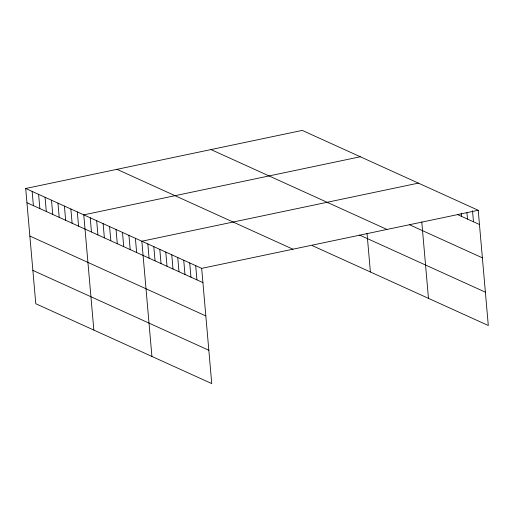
<?xml version="1.0" encoding="UTF-8"?>
<svg xmlns="http://www.w3.org/2000/svg" width="514" height="514" viewBox="0 0 514 514"><rect width="100%" height="100%" fill="white"/><g stroke="black" fill="none" stroke-linecap="round" stroke-linejoin="round"><path stroke-width="0.77" d="M25.7 188.497L201.674 268.372L211.755 383.598L35.781 303.723L25.7 188.497L302.245 130.402L478.219 210.277L488.3 325.503L312.326 245.628M360.314 156.764L83.769 214.858L93.85 330.078M418.39 183.119L141.845 241.214L151.926 356.44M201.674 268.372L478.219 210.277M457.524 214.544L479.466 224.502M409.645 224.817L482.383 257.835M210.984 149.574L386.958 229.45M359.594 235.078L485.383 292.177M116.961 169.324L292.935 249.2M26.946 202.722L202.921 282.597M29.863 236.054L205.838 315.93M32.864 270.39L208.838 350.265M472.514 210.727L473.478 221.791M466.943 212.751L467.496 219.073M461.238 213.194L461.514 216.355M421.782 221.945L428.47 298.345M367.015 233.317L370.395 271.99M195.693 265.654L196.939 279.879M189.711 262.943L190.951 277.168M183.729 260.225L184.969 274.45M177.741 257.508L178.988 271.733M171.76 254.796L173.006 269.021M165.778 252.078L167.024 266.303M159.796 249.361L161.036 263.586M153.808 246.649L155.055 260.874M147.826 243.932L149.073 258.156M135.394 238.284L136.634 252.509M128.937 235.354L130.183 249.586M122.486 232.431L123.733 246.656M116.035 229.501L117.282 243.726M109.585 226.571L110.825 240.796M103.128 223.641L104.374 237.866M96.677 220.712L97.923 234.937M90.226 217.782L91.466 232.007M77.318 211.929L78.565 226.154M70.868 208.999L72.114 223.224M64.417 206.069L65.657 220.294M57.96 203.139L59.206 217.364M51.509 200.209L52.756 214.434M45.059 197.28L46.305 211.511M38.608 194.356L39.848 208.581M32.151 191.426L33.397 205.651"/></g></svg>
